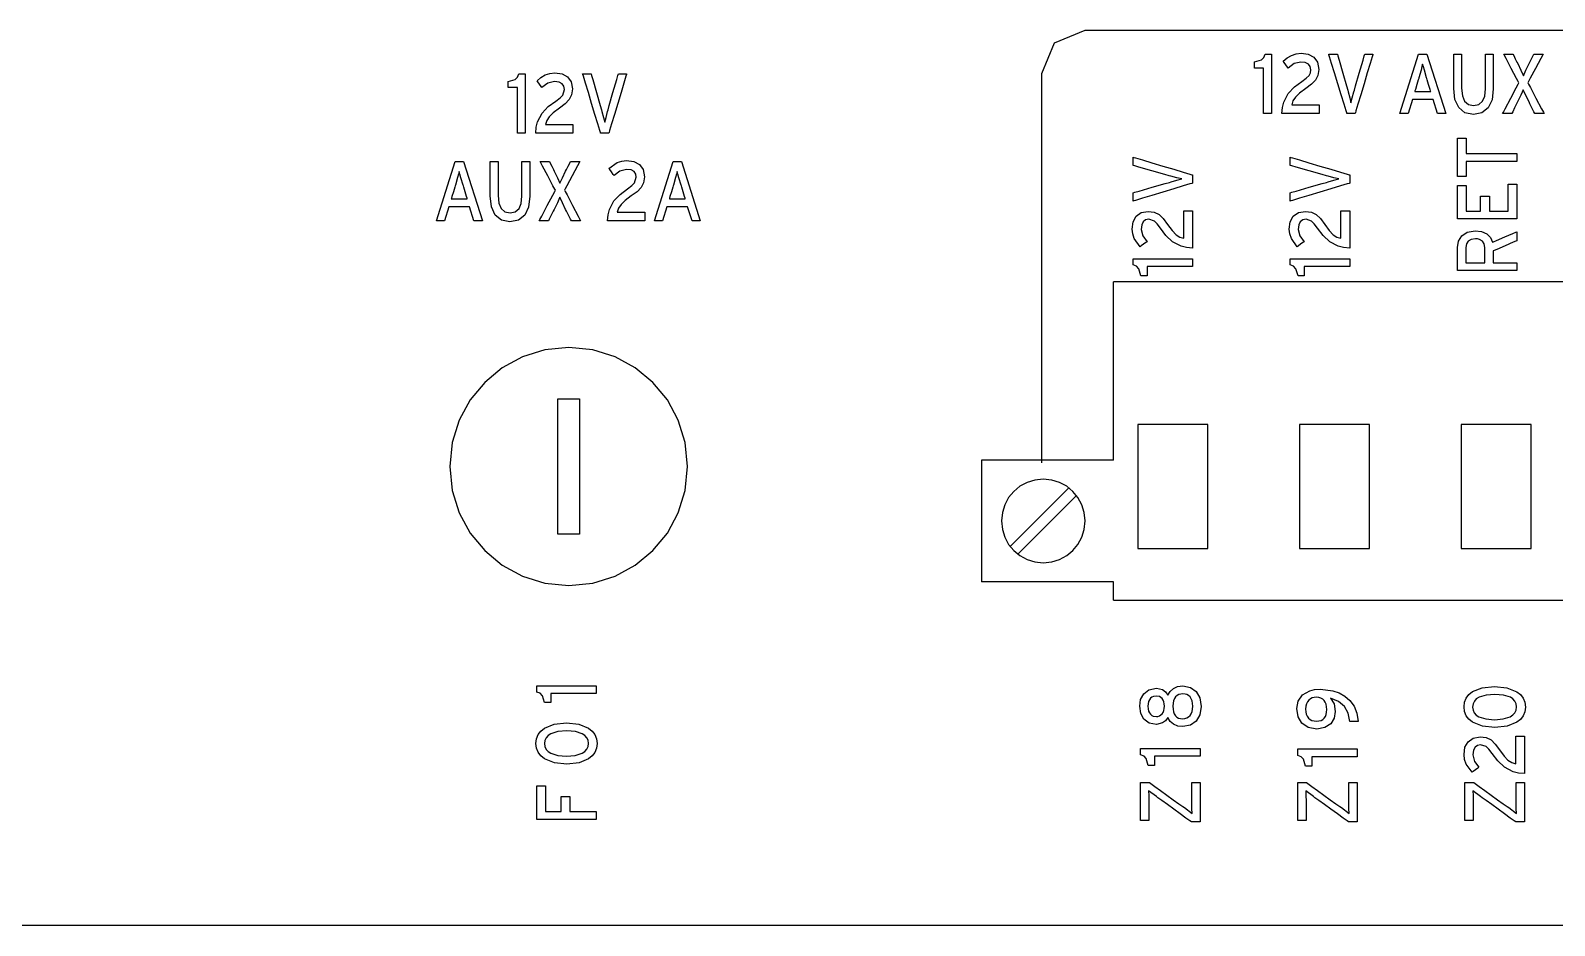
# Model space of a CAD drawing. Extents: x 0.2 to 17.5, y 0.3 to 5.
# Drawn here: x 10.817 to 13.637, y 0.687 to 2.343 of the extents above; entities that cross this region are included whole.
import ezdxf

# ---------------------------------------------------------------- set-up
doc = ezdxf.new("R2010")
doc.units = 0
doc.header["$MEASUREMENT"] = 0
doc.layers.get('0').update_dxf_attribs({"linetype": 'CONTINUOUS'})

msp = doc.modelspace()

# ---------------------------------------------------------------- linework, layer by layer
at = {"color": 7}
for p, q in [((15.136, 1.8778), (12.8211, 1.8778)), ((12.8211, 1.5479), (12.8211, 1.8778)), ((11.793, 1.4116), (11.793, 1.6615)), ((11.793, 1.6615), (11.833, 1.6615)), ((11.833, 1.6615), (11.833, 1.4116)), ((12.5766, 1.5479), (12.5766, 1.3234)), ((12.8211, 1.5479), (12.5766, 1.5479)), ((12.6302, 1.3885), (12.7384, 1.4971)), ((12.6441, 1.3746), (12.7526, 1.4828)), ((11.833, 1.4116), (11.793, 1.4116)), ((12.8211, 1.3234), (12.5766, 1.3234)), ((12.8211, 1.2892), (12.8211, 1.3234)), ((12.8211, 1.2892), (15.136, 1.2892)), ((17.235, 0.6873), (0.386, 0.6873))]:
    msp.add_line(p, q, dxfattribs=at)
for points in [[(13.9779, 2.3431), (13.5336, 2.3431), (13.146, 2.3431), (12.8719, 2.3431), (12.7951, 2.3431), (12.7679, 2.3431), (12.7116, 2.3197), (12.6879, 2.263), (12.6879, 2.2321), (12.6879, 2.1506), (12.6879, 1.9031), (12.6879, 1.6557), (12.6879, 1.5741), (12.6879, 1.5432)], [(13.0988, 2.1895), (13.0988, 2.1931), (13.0988, 2.2026), (13.0988, 2.2161), (13.0988, 2.2315), (13.0988, 2.247), (13.0988, 2.2604), (13.0988, 2.2699), (13.0988, 2.2736), (13.0962, 2.2736), (13.0903, 2.2736), (13.0845, 2.2736), (13.0819, 2.2736), (13.0819, 2.2754), (13.0819, 2.2793), (13.0819, 2.2833), (13.0819, 2.2851), (13.0948, 2.2889), (13.0993, 2.2932), (13.1019, 2.2993), (13.1037, 2.2993), (13.1076, 2.2993), (13.1116, 2.2993), (13.1134, 2.2993), (13.1134, 2.2981), (13.1134, 2.2946), (13.1134, 2.2822), (13.1134, 2.2646), (13.1134, 2.2444), (13.1134, 2.2242), (13.1134, 2.2066), (13.1134, 2.1942), (13.1134, 2.1907), (13.1134, 2.1895), (13.1111, 2.1895), (13.1061, 2.1895), (13.1011, 2.1895), (13.0988, 2.1895)], [(13.1327, 2.1895), (13.1338, 2.2007), (13.1363, 2.2105), (13.1446, 2.2264), (13.1562, 2.2386), (13.1697, 2.2488), (13.1779, 2.2548), (13.183, 2.2599), (13.1856, 2.2648), (13.1863, 2.2702), (13.1853, 2.2762), (13.1819, 2.2808), (13.1761, 2.2837), (13.1677, 2.2847), (13.1554, 2.2817), (13.1446, 2.2736), (13.1432, 2.2755), (13.14, 2.2798), (13.1369, 2.2841), (13.1354, 2.2861), (13.1424, 2.2924), (13.1505, 2.2971), (13.1592, 2.3), (13.1683, 2.301), (13.1817, 2.2992), (13.192, 2.2937), (13.1986, 2.2844), (13.2009, 2.2712), (13.1995, 2.2601), (13.1951, 2.2513), (13.1876, 2.2436), (13.1768, 2.2356), (13.1652, 2.2271), (13.1577, 2.2197), (13.1533, 2.2128), (13.151, 2.2054), (13.1532, 2.2054), (13.159, 2.2054), (13.1765, 2.2054), (13.194, 2.2054), (13.1997, 2.2054), (13.2019, 2.2054), (13.2019, 2.2029), (13.2019, 2.1974), (13.2019, 2.192), (13.2019, 2.1895), (13.1989, 2.1895), (13.1911, 2.1895), (13.1673, 2.1895), (13.1435, 2.1895), (13.1357, 2.1895), (13.1327, 2.1895)], [(13.2684, 2.1895), (13.266, 2.1895), (13.2607, 2.1895), (13.2555, 2.1895), (13.2531, 2.1895), (13.2527, 2.1907), (13.2517, 2.1942), (13.2479, 2.2066), (13.2425, 2.2242), (13.2363, 2.2444), (13.2302, 2.2646), (13.2248, 2.2822), (13.221, 2.2946), (13.2199, 2.2981), (13.2195, 2.2993), (13.222, 2.2993), (13.2275, 2.2993), (13.233, 2.2993), (13.2355, 2.2993), (13.2363, 2.2963), (13.2386, 2.2884), (13.2455, 2.2644), (13.2524, 2.2404), (13.2546, 2.2325), (13.2555, 2.2295), (13.2584, 2.2184), (13.2606, 2.2091), (13.263, 2.2184), (13.266, 2.2295), (13.2669, 2.2325), (13.2691, 2.2404), (13.276, 2.2644), (13.2829, 2.2884), (13.2851, 2.2963), (13.286, 2.2993), (13.2884, 2.2993), (13.2936, 2.2993), (13.2989, 2.2993), (13.3013, 2.2993), (13.3009, 2.2981), (13.2998, 2.2946), (13.2961, 2.2822), (13.2908, 2.2646), (13.2848, 2.2444), (13.2788, 2.2242), (13.2735, 2.2066), (13.2698, 2.1942), (13.2687, 2.1907), (13.2684, 2.1895)], [(13.4871, 2.1878), (13.4714, 2.191), (13.46, 2.2004), (13.4531, 2.2154), (13.4508, 2.2356), (13.4508, 2.2383), (13.4508, 2.2455), (13.4508, 2.2675), (13.4508, 2.2894), (13.4508, 2.2966), (13.4508, 2.2993), (13.4531, 2.2993), (13.4581, 2.2993), (13.4631, 2.2993), (13.4654, 2.2993), (13.4654, 2.2966), (13.4654, 2.2895), (13.4654, 2.2678), (13.4654, 2.2461), (13.4654, 2.239), (13.4654, 2.2363), (13.4668, 2.2224), (13.4709, 2.2124), (13.4778, 2.2064), (13.4874, 2.2044), (13.4972, 2.2063), (13.504, 2.2121), (13.5081, 2.2217), (13.5095, 2.2349), (13.5095, 2.2377), (13.5095, 2.245), (13.5095, 2.2671), (13.5095, 2.2893), (13.5095, 2.2966), (13.5095, 2.2993), (13.5117, 2.2993), (13.5167, 2.2993), (13.5218, 2.2993), (13.524, 2.2993), (13.524, 2.2966), (13.524, 2.2893), (13.524, 2.2673), (13.524, 2.2453), (13.524, 2.238), (13.524, 2.2352), (13.5216, 2.215), (13.5145, 2.2001), (13.5029, 2.1909), (13.4871, 2.1878)], [(13.601, 2.1895), (13.5993, 2.1928), (13.5956, 2.2001), (13.5919, 2.2075), (13.5902, 2.2108), (13.5842, 2.223), (13.5793, 2.2332), (13.5776, 2.229), (13.5749, 2.2232), (13.5688, 2.2108), (13.5672, 2.2075), (13.5635, 2.2001), (13.5599, 2.1928), (13.5583, 2.1895), (13.5556, 2.1895), (13.5498, 2.1895), (13.544, 2.1895), (13.5413, 2.1895), (13.5426, 2.1919), (13.546, 2.1983), (13.5562, 2.2178), (13.5665, 2.2372), (13.5699, 2.2437), (13.5712, 2.2461), (13.57, 2.2484), (13.5668, 2.2544), (13.5573, 2.2727), (13.5477, 2.291), (13.5446, 2.297), (13.5434, 2.2993), (13.546, 2.2993), (13.5518, 2.2993), (13.5577, 2.2993), (13.5603, 2.2993), (13.5617, 2.2966), (13.5647, 2.2905), (13.5678, 2.2845), (13.5691, 2.2817), (13.575, 2.2695), (13.5796, 2.2593), (13.5844, 2.2694), (13.5902, 2.2817), (13.5916, 2.2845), (13.5947, 2.2905), (13.5979, 2.2966), (13.5993, 2.2993), (13.602, 2.2993), (13.6078, 2.2993), (13.6136, 2.2993), (13.6163, 2.2993), (13.6151, 2.2971), (13.6119, 2.2911), (13.6022, 2.2729), (13.5925, 2.2547), (13.5893, 2.2487), (13.5881, 2.2464), (13.5894, 2.244), (13.5928, 2.2375), (13.603, 2.2179), (13.6133, 2.1984), (13.6167, 2.1919), (13.618, 2.1895), (13.6153, 2.1895), (13.6095, 2.1895), (13.6037, 2.1895), (13.601, 2.1895)], [(11.7181, 2.1532), (11.7181, 2.1568), (11.7181, 2.1663), (11.7181, 2.1798), (11.7181, 2.1952), (11.7181, 2.2107), (11.7181, 2.2241), (11.7181, 2.2337), (11.7181, 2.2373), (11.7154, 2.2373), (11.7094, 2.2373), (11.7035, 2.2373), (11.7008, 2.2373), (11.7008, 2.2391), (11.7008, 2.243), (11.7008, 2.247), (11.7008, 2.2488), (11.7137, 2.2527), (11.7182, 2.257), (11.7208, 2.263), (11.7226, 2.263), (11.7265, 2.263), (11.7305, 2.263), (11.7323, 2.263), (11.7323, 2.2618), (11.7323, 2.2583), (11.7323, 2.2459), (11.7323, 2.2283), (11.7323, 2.2081), (11.7323, 2.1879), (11.7323, 2.1704), (11.7323, 2.1579), (11.7323, 2.1544), (11.7323, 2.1532), (11.7301, 2.1532), (11.7252, 2.1532), (11.7203, 2.1532), (11.7181, 2.1532)], [(11.752, 2.1532), (11.753, 2.1645), (11.7554, 2.1742), (11.7636, 2.1901), (11.7752, 2.2023), (11.7889, 2.2125), (11.7969, 2.2185), (11.8019, 2.2237), (11.8052, 2.2339), (11.8042, 2.2399), (11.8009, 2.2445), (11.7951, 2.2474), (11.7866, 2.2485), (11.7744, 2.2454), (11.7635, 2.2373), (11.7621, 2.2392), (11.7589, 2.2436), (11.7558, 2.2479), (11.7544, 2.2498), (11.7614, 2.2562), (11.7694, 2.2608), (11.7781, 2.2637), (11.7872, 2.2647), (11.8006, 2.2629), (11.8109, 2.2575), (11.8175, 2.2481), (11.8198, 2.2349), (11.8184, 2.2238), (11.8141, 2.2151), (11.8066, 2.2073), (11.7957, 2.1993), (11.7841, 2.1908), (11.7766, 2.1834), (11.7722, 2.1765), (11.77, 2.1691), (11.7721, 2.1691), (11.7779, 2.1691), (11.7954, 2.1691), (11.8129, 2.1691), (11.8186, 2.1691), (11.8208, 2.1691), (11.8208, 2.1666), (11.8208, 2.1612), (11.8208, 2.1557), (11.8208, 2.1532), (11.8179, 2.1532), (11.8101, 2.1532), (11.7864, 2.1532), (11.7627, 2.1532), (11.7549, 2.1532), (11.752, 2.1532)], [(11.8873, 2.1532), (11.8849, 2.1532), (11.8796, 2.1532), (11.8744, 2.1532), (11.872, 2.1532), (11.8716, 2.1544), (11.8706, 2.1579), (11.8668, 2.1704), (11.8615, 2.1879), (11.8554, 2.2081), (11.8493, 2.2283), (11.844, 2.2459), (11.8402, 2.2583), (11.8392, 2.2618), (11.8388, 2.263), (11.8412, 2.263), (11.8466, 2.263), (11.8519, 2.263), (11.8544, 2.263), (11.8552, 2.26), (11.8575, 2.2521), (11.8644, 2.2281), (11.8713, 2.2041), (11.8735, 2.1962), (11.8744, 2.1932), (11.8774, 2.1822), (11.8798, 2.1732), (11.882, 2.1822), (11.8849, 2.1932), (11.8858, 2.1962), (11.888, 2.2041), (11.8949, 2.2281), (11.9018, 2.2521), (11.904, 2.26), (11.9049, 2.263), (11.9073, 2.263), (11.9125, 2.263), (11.9178, 2.263), (11.9202, 2.263), (11.9198, 2.2618), (11.9188, 2.2583), (11.915, 2.2459), (11.9098, 2.2283), (11.9037, 2.2081), (11.8977, 2.1879), (11.8924, 2.1704), (11.8887, 2.1579), (11.8876, 2.1544), (11.8873, 2.1532)], [(13.4006, 2.2556), (13.3965, 2.2694), (13.3946, 2.2761), (13.3931, 2.281), (13.392, 2.2762), (13.3903, 2.2696), (13.3864, 2.2556), (13.386, 2.2545), (13.3851, 2.2516), (13.3825, 2.2429), (13.3798, 2.2341), (13.3789, 2.2312), (13.3786, 2.2302), (13.3798, 2.2302), (13.3832, 2.2302), (13.3933, 2.2302), (13.4035, 2.2302), (13.4068, 2.2302), (13.4081, 2.2302), (13.4077, 2.2312), (13.4069, 2.2341), (13.4043, 2.2429), (13.4018, 2.2516), (13.4009, 2.2545), (13.4006, 2.2556)], [(11.7042, 1.9891), (11.6885, 1.9923), (11.6771, 2.0017), (11.6702, 2.0167), (11.6679, 2.0369), (11.6679, 2.0396), (11.6679, 2.0468), (11.6679, 2.0688), (11.6679, 2.0907), (11.6679, 2.0979), (11.6679, 2.1006), (11.6702, 2.1006), (11.6752, 2.1006), (11.6802, 2.1006), (11.6825, 2.1006), (11.6825, 2.0979), (11.6825, 2.0908), (11.6825, 2.0691), (11.6825, 2.0474), (11.6825, 2.0403), (11.6825, 2.0376), (11.6839, 2.0239), (11.688, 2.0139), (11.6949, 2.0078), (11.7045, 2.0057), (11.7142, 2.0076), (11.7211, 2.0135), (11.7252, 2.0231), (11.7265, 2.0365), (11.7265, 2.0393), (11.7265, 2.0466), (11.7265, 2.0686), (11.7265, 2.0906), (11.7265, 2.0979), (11.7265, 2.1006), (11.7288, 2.1006), (11.7338, 2.1006), (11.7389, 2.1006), (11.7411, 2.1006), (11.7411, 2.0979), (11.7411, 2.0906), (11.7411, 2.0686), (11.7411, 2.0466), (11.7411, 2.0393), (11.7411, 2.0365), (11.7387, 2.0162), (11.7316, 2.0014), (11.72, 1.9922), (11.7042, 1.9891)], [(11.8181, 1.9908), (11.8164, 1.9941), (11.8127, 2.0014), (11.8089, 2.0088), (11.8073, 2.0121), (11.8012, 2.0243), (11.7964, 2.0345), (11.7947, 2.0303), (11.792, 2.0245), (11.7859, 2.0121), (11.7842, 2.0088), (11.7806, 2.0014), (11.777, 1.9941), (11.7754, 1.9908), (11.7727, 1.9908), (11.7669, 1.9908), (11.7611, 1.9908), (11.7584, 1.9908), (11.7597, 1.9932), (11.7631, 1.9996), (11.7733, 2.0191), (11.7836, 2.0385), (11.787, 2.045), (11.7883, 2.0474), (11.7871, 2.0497), (11.7839, 2.0557), (11.7742, 2.074), (11.7645, 2.0923), (11.7613, 2.0983), (11.7601, 2.1006), (11.7628, 2.1006), (11.7688, 2.1006), (11.7747, 2.1006), (11.7774, 2.1006), (11.7788, 2.0979), (11.7818, 2.0918), (11.7849, 2.0857), (11.7862, 2.083), (11.7921, 2.0708), (11.7967, 2.0606), (11.8014, 2.0707), (11.8073, 2.083), (11.8087, 2.0857), (11.8118, 2.0918), (11.815, 2.0979), (11.8164, 2.1006), (11.8191, 2.1006), (11.8249, 2.1006), (11.8307, 2.1006), (11.8334, 2.1006), (11.8322, 2.0984), (11.829, 2.0924), (11.8193, 2.0742), (11.8096, 2.056), (11.8064, 2.05), (11.8052, 2.0477), (11.8065, 2.0453), (11.8099, 2.0388), (11.8201, 2.0192), (11.8304, 1.9997), (11.8338, 1.9932), (11.8351, 1.9908), (11.8324, 1.9908), (11.8266, 1.9908), (11.8208, 1.9908), (11.8181, 1.9908)], [(11.8849, 1.9908), (11.886, 2.002), (11.8884, 2.0118), (11.8966, 2.0277), (11.9082, 2.0399), (11.9219, 2.0501), (11.93, 2.0561), (11.935, 2.0613), (11.9381, 2.0715), (11.9371, 2.0775), (11.9339, 2.0821), (11.9283, 2.085), (11.9198, 2.086), (11.9075, 2.083), (11.8968, 2.0749), (11.8953, 2.0769), (11.892, 2.0813), (11.8888, 2.0857), (11.8873, 2.0877), (11.9026, 2.0986), (11.9113, 2.1016), (11.9202, 2.1027), (11.9337, 2.1008), (11.9441, 2.0952), (11.9507, 2.0858), (11.9531, 2.0725), (11.9516, 2.0614), (11.9472, 2.0526), (11.9396, 2.0449), (11.9286, 2.0369), (11.9172, 2.0284), (11.9098, 2.0212), (11.9053, 2.0144), (11.9029, 2.007), (11.9051, 2.007), (11.9109, 2.007), (11.9285, 2.007), (11.9461, 2.007), (11.9519, 2.007), (11.9541, 2.007), (11.9541, 2.0045), (11.9541, 1.9989), (11.9541, 1.9933), (11.9541, 1.9908), (11.9511, 1.9908), (11.9433, 1.9908), (11.9195, 1.9908), (11.8957, 1.9908), (11.8879, 1.9908), (11.8849, 1.9908)], [(12.9673, 2.0759), (12.9673, 2.0735), (12.9673, 2.0682), (12.9673, 2.063), (12.9673, 2.0606), (12.966, 2.0602), (12.9625, 2.0592), (12.9501, 2.0554), (12.9325, 2.0501), (12.9123, 2.044), (12.8922, 2.0379), (12.8746, 2.0326), (12.8621, 2.0288), (12.8586, 2.0278), (12.8574, 2.0274), (12.8574, 2.0298), (12.8574, 2.0352), (12.8574, 2.0405), (12.8574, 2.043), (12.8604, 2.0438), (12.8684, 2.0461), (12.8925, 2.053), (12.9166, 2.0599), (12.9246, 2.0621), (12.9276, 2.063), (12.9385, 2.066), (12.9476, 2.0684), (12.9383, 2.0706), (12.9272, 2.0735), (12.9242, 2.0744), (12.9163, 2.0766), (12.8923, 2.0835), (12.8683, 2.0904), (12.8604, 2.0926), (12.8574, 2.0935), (12.8574, 2.0959), (12.8574, 2.1011), (12.8574, 2.1064), (12.8574, 2.1088), (12.8586, 2.1084), (12.8621, 2.1074), (12.8746, 2.1036), (12.8922, 2.0984), (12.9123, 2.0923), (12.9325, 2.0863), (12.9501, 2.081), (12.9625, 2.0773), (12.966, 2.0762), (12.9673, 2.0759)], [(13.2582, 2.0759), (13.2582, 2.0735), (13.2582, 2.0682), (13.2582, 2.063), (13.2582, 2.0606), (13.257, 2.0602), (13.2535, 2.0592), (13.241, 2.0554), (13.2233, 2.0501), (13.2031, 2.044), (13.1829, 2.0379), (13.1652, 2.0326), (13.1527, 2.0288), (13.1492, 2.0278), (13.148, 2.0274), (13.148, 2.0298), (13.148, 2.0352), (13.148, 2.0405), (13.148, 2.043), (13.151, 2.0438), (13.159, 2.0461), (13.1831, 2.053), (13.2072, 2.0599), (13.2152, 2.0621), (13.2182, 2.063), (13.2292, 2.066), (13.2382, 2.0684), (13.2291, 2.0706), (13.2182, 2.0735), (13.2152, 2.0744), (13.2072, 2.0766), (13.1831, 2.0835), (13.159, 2.0904), (13.151, 2.0926), (13.148, 2.0935), (13.148, 2.0959), (13.148, 2.1011), (13.148, 2.1064), (13.148, 2.1088), (13.1492, 2.1084), (13.1527, 2.1074), (13.1652, 2.1036), (13.1829, 2.0984), (13.2031, 2.0923), (13.2233, 2.0863), (13.241, 2.081), (13.2535, 2.0773), (13.257, 2.0762), (13.2582, 2.0759)], [(11.6177, 2.0569), (11.6135, 2.0707), (11.6115, 2.0774), (11.6102, 2.0823), (11.6091, 2.0775), (11.6074, 2.0709), (11.6035, 2.0569), (11.6031, 2.0558), (11.6022, 2.053), (11.5996, 2.0443), (11.5969, 2.0357), (11.596, 2.0329), (11.5957, 2.0318), (11.5969, 2.0318), (11.6003, 2.0318), (11.6104, 2.0318), (11.6206, 2.0318), (11.6239, 2.0318), (11.6252, 2.0318), (11.6248, 2.0329), (11.624, 2.0357), (11.6214, 2.0443), (11.6189, 2.053), (11.618, 2.0558), (11.6177, 2.0569)], [(12.0212, 2.0569), (12.017, 2.0707), (12.015, 2.0774), (12.0138, 2.0823), (12.0126, 2.0775), (12.0108, 2.0709), (12.0066, 2.0569), (12.0063, 2.0558), (12.0055, 2.053), (12.0029, 2.0443), (12.0003, 2.0357), (11.9995, 2.0329), (11.9992, 2.0318), (12.0004, 2.0318), (12.0038, 2.0318), (12.0139, 2.0318), (12.0241, 2.0318), (12.0274, 2.0318), (12.0287, 2.0318), (12.0284, 2.0329), (12.0275, 2.0357), (12.0249, 2.0443), (12.0224, 2.053), (12.0215, 2.0558), (12.0212, 2.0569)], [(12.9673, 1.9406), (12.956, 1.9416), (12.9462, 1.944), (12.9303, 1.9522), (12.9181, 1.9638), (12.9079, 1.9775), (12.902, 1.9855), (12.8969, 1.9905), (12.8866, 1.9938), (12.8806, 1.9928), (12.8761, 1.9894), (12.8733, 1.9837), (12.8723, 1.9752), (12.8752, 1.963), (12.8832, 1.9521), (12.8812, 1.9507), (12.8769, 1.9475), (12.8726, 1.9444), (12.8706, 1.943), (12.8597, 1.958), (12.8567, 1.9667), (12.8557, 1.9758), (12.8575, 1.9892), (12.8631, 1.9995), (12.8724, 2.0061), (12.8855, 2.0084), (12.8967, 2.007), (12.9055, 2.0027), (12.9132, 1.9952), (12.9211, 1.9843), (12.9297, 1.9729), (12.937, 1.9653), (12.9439, 1.9609), (12.9513, 1.9586), (12.9513, 1.9607), (12.9513, 1.9665), (12.9513, 1.984), (12.9513, 2.0015), (12.9513, 2.0072), (12.9513, 2.0094), (12.9538, 2.0094), (12.9593, 2.0094), (12.9648, 2.0094), (12.9673, 2.0094), (12.9673, 2.0065), (12.9673, 1.9987), (12.9673, 1.975), (12.9673, 1.9513), (12.9673, 1.9435), (12.9673, 1.9406)], [(13.2582, 1.9406), (13.2469, 1.9416), (13.2371, 1.944), (13.2213, 1.9522), (13.209, 1.9638), (13.1989, 1.9775), (13.1928, 1.9855), (13.1877, 1.9905), (13.1775, 1.9938), (13.1715, 1.9928), (13.1669, 1.9894), (13.1639, 1.9837), (13.1629, 1.9752), (13.1658, 1.963), (13.1738, 1.9521), (13.1718, 1.9507), (13.1675, 1.9475), (13.1632, 1.9444), (13.1612, 1.943), (13.1503, 1.958), (13.1473, 1.9667), (13.1463, 1.9758), (13.1481, 1.9892), (13.1538, 1.9995), (13.1632, 2.0061), (13.1765, 2.0084), (13.1876, 2.007), (13.1963, 2.0027), (13.204, 1.9952), (13.2121, 1.9843), (13.2204, 1.9729), (13.2276, 1.9653), (13.2345, 1.9609), (13.2419, 1.9586), (13.2419, 1.9607), (13.2419, 1.9665), (13.2419, 1.984), (13.2419, 2.0015), (13.2419, 2.0072), (13.2419, 2.0094), (13.2445, 2.0094), (13.2501, 2.0094), (13.2556, 2.0094), (13.2582, 2.0094), (13.2582, 2.0065), (13.2582, 1.9987), (13.2582, 1.975), (13.2582, 1.9513), (13.2582, 1.9435), (13.2582, 1.9406)], [(13.5227, 1.9514), (13.5246, 1.9523), (13.5297, 1.9544), (13.5451, 1.9611), (13.5604, 1.9677), (13.5655, 1.9699), (13.5674, 1.9708), (13.5674, 1.9682), (13.5674, 1.9624), (13.5674, 1.9567), (13.5674, 1.9541), (13.5656, 1.9533), (13.5607, 1.9512), (13.5457, 1.9446), (13.5308, 1.9381), (13.5259, 1.936), (13.524, 1.9352), (13.524, 1.9318), (13.524, 1.9243), (13.524, 1.9168), (13.524, 1.9135), (13.5259, 1.9135), (13.5308, 1.9135), (13.5457, 1.9135), (13.5607, 1.9135), (13.5656, 1.9135), (13.5674, 1.9135), (13.5674, 1.9112), (13.5674, 1.9063), (13.5674, 1.9014), (13.5674, 1.8992), (13.5662, 1.8992), (13.5627, 1.8992), (13.5503, 1.8992), (13.5327, 1.8992), (13.5125, 1.8992), (13.4923, 1.8992), (13.4747, 1.8992), (13.4623, 1.8992), (13.4588, 1.8992), (13.4576, 1.8992), (13.4576, 1.901), (13.4576, 1.9058), (13.4576, 1.9204), (13.4576, 1.935), (13.4576, 1.9398), (13.4576, 1.9416), (13.4595, 1.9534), (13.4655, 1.9633), (13.4757, 1.97), (13.4905, 1.9725), (13.5024, 1.971), (13.5118, 1.9668), (13.5186, 1.9602), (13.5227, 1.9514)], [(13.4732, 1.9416), (13.4732, 1.9404), (13.4732, 1.9372), (13.4732, 1.9275), (13.4732, 1.9178), (13.4732, 1.9147), (13.4732, 1.9135), (13.4747, 1.9135), (13.4787, 1.9135), (13.4843, 1.9135), (13.4908, 1.9135), (13.4973, 1.9135), (13.5029, 1.9135), (13.5069, 1.9135), (13.5084, 1.9135), (13.5084, 1.9147), (13.5084, 1.9178), (13.5084, 1.9275), (13.5084, 1.9372), (13.5084, 1.9404), (13.5084, 1.9416), (13.5074, 1.9481), (13.5041, 1.9533), (13.4986, 1.9567), (13.495, 1.9576), (13.4908, 1.9579), (13.4832, 1.9567), (13.4777, 1.9534), (13.4743, 1.9483), (13.4732, 1.9416)], [(12.9673, 1.9067), (12.9636, 1.9067), (12.9541, 1.9067), (12.9407, 1.9067), (12.9252, 1.9067), (12.9098, 1.9067), (12.8963, 1.9067), (12.8868, 1.9067), (12.8832, 1.9067), (12.8832, 1.904), (12.8832, 1.898), (12.8832, 1.8921), (12.8832, 1.8894), (12.8814, 1.8894), (12.8774, 1.8894), (12.8734, 1.8894), (12.8716, 1.8894), (12.8679, 1.9024), (12.8637, 1.9068), (12.8574, 1.9094), (12.8574, 1.9112), (12.8574, 1.9151), (12.8574, 1.9191), (12.8574, 1.9209), (12.8586, 1.9209), (12.8621, 1.9209), (12.8746, 1.9209), (12.8922, 1.9209), (12.9123, 1.9209), (12.9325, 1.9209), (12.9501, 1.9209), (12.9625, 1.9209), (12.966, 1.9209), (12.9673, 1.9209), (12.9673, 1.9187), (12.9673, 1.9138), (12.9673, 1.9089), (12.9673, 1.9067)], [(13.2582, 1.9067), (13.2546, 1.9067), (13.245, 1.9067), (13.2315, 1.9067), (13.216, 1.9067), (13.2005, 1.9067), (13.187, 1.9067), (13.1774, 1.9067), (13.1738, 1.9067), (13.1738, 1.904), (13.1738, 1.898), (13.1738, 1.8921), (13.1738, 1.8894), (13.172, 1.8894), (13.1682, 1.8894), (13.1643, 1.8894), (13.1626, 1.8894), (13.1586, 1.9024), (13.1543, 1.9068), (13.148, 1.9094), (13.148, 1.9112), (13.148, 1.9151), (13.148, 1.9191), (13.148, 1.9209), (13.1492, 1.9209), (13.1527, 1.9209), (13.1652, 1.9209), (13.1829, 1.9209), (13.2031, 1.9209), (13.2233, 1.9209), (13.241, 1.9209), (13.2535, 1.9209), (13.257, 1.9209), (13.2582, 1.9209), (13.2582, 1.9187), (13.2582, 1.9138), (13.2582, 1.9089), (13.2582, 1.9067)], [(11.813, 1.3163), (11.8574, 1.3208), (11.8988, 1.3336), (11.9361, 1.3539), (11.9687, 1.3808), (11.9955, 1.4134), (12.0158, 1.4508), (12.0286, 1.4921), (12.0331, 1.5364), (12.0286, 1.5808), (12.0158, 1.6221), (11.9955, 1.6595), (11.9687, 1.6921), (11.9361, 1.7189), (11.8988, 1.7392), (11.8574, 1.752), (11.813, 1.7565), (11.7687, 1.752), (11.7274, 1.7392), (11.69, 1.7189), (11.6575, 1.6921), (11.6306, 1.6595), (11.6103, 1.6221), (11.5974, 1.5808), (11.5929, 1.5364), (11.5974, 1.4921), (11.6103, 1.4508), (11.6306, 1.4134), (11.6575, 1.3808), (11.69, 1.3539), (11.7274, 1.3336), (11.7687, 1.3208), (11.813, 1.3163), (11.813, 1.3163), (11.813, 1.3163)], [(12.9957, 1.614), (12.8659, 1.614), (12.8659, 1.3845), (12.9957, 1.3845), (12.9957, 1.614)], [(13.1653, 1.3845), (13.2952, 1.3845), (13.2952, 1.614), (13.1653, 1.614), (13.1653, 1.3845)], [(13.4647, 1.3845), (13.5942, 1.3845), (13.5942, 1.614), (13.4647, 1.614), (13.4647, 1.3845)], [(12.7686, 1.4357), (12.767, 1.4513), (12.7625, 1.4658), (12.7554, 1.4789), (12.7459, 1.4904), (12.7345, 1.4998), (12.7213, 1.5069), (12.7068, 1.5114), (12.6912, 1.513), (12.6757, 1.5114), (12.6611, 1.5069), (12.648, 1.4998), (12.6366, 1.4904), (12.6271, 1.4789), (12.62, 1.4658), (12.6155, 1.4513), (12.6139, 1.4357), (12.6155, 1.4201), (12.62, 1.4056), (12.6271, 1.3924), (12.6366, 1.381), (12.648, 1.3716), (12.6611, 1.3644), (12.6757, 1.3599), (12.6912, 1.3584), (12.7068, 1.3599), (12.7213, 1.3644), (12.7345, 1.3716), (12.7459, 1.381), (12.7554, 1.3924), (12.7625, 1.4056), (12.767, 1.4201), (12.7686, 1.4357), (12.7686, 1.4357), (12.7686, 1.4357)], [(11.8639, 1.1166), (11.8603, 1.1166), (11.8507, 1.1166), (11.8373, 1.1166), (11.8218, 1.1166), (11.8064, 1.1166), (11.7929, 1.1166), (11.7834, 1.1166), (11.7798, 1.1166), (11.7798, 1.114), (11.7798, 1.1081), (11.7798, 1.1023), (11.7798, 1.0997), (11.778, 1.0997), (11.774, 1.0997), (11.7701, 1.0997), (11.7683, 1.0997), (11.7646, 1.1125), (11.7603, 1.1169), (11.754, 1.1193), (11.754, 1.1211), (11.754, 1.1251), (11.754, 1.129), (11.754, 1.1308), (11.7552, 1.1308), (11.7587, 1.1308), (11.7712, 1.1308), (11.7888, 1.1308), (11.8089, 1.1308), (11.8291, 1.1308), (11.8467, 1.1308), (11.8592, 1.1308), (11.8626, 1.1308), (11.8639, 1.1308), (11.8639, 1.1286), (11.8639, 1.1237), (11.8639, 1.1188), (11.8639, 1.1166)], [(12.9832, 1.0925), (12.9809, 1.077), (12.9744, 1.0652), (12.9637, 1.0578), (12.9493, 1.0552), (12.9401, 1.0563), (12.9324, 1.0595), (12.9263, 1.0648), (12.9218, 1.0722), (12.9176, 1.066), (12.9121, 1.0621), (12.9008, 1.0593), (12.8869, 1.0619), (12.8772, 1.0691), (12.8715, 1.0798), (12.8696, 1.0929), (12.8714, 1.1054), (12.877, 1.1161), (12.8866, 1.1236), (12.9005, 1.1264), (12.9119, 1.1237), (12.9175, 1.1197), (12.9218, 1.1136), (12.926, 1.1205), (12.9319, 1.1258), (12.9396, 1.1293), (12.9493, 1.1305), (12.9637, 1.1279), (12.9744, 1.1203), (12.9809, 1.1083), (12.9832, 1.0925)], [(13.5834, 1.0915), (13.5823, 1.0828), (13.5792, 1.0752), (13.5742, 1.0687), (13.5675, 1.0634), (13.5496, 1.0563), (13.5267, 1.0539), (13.5038, 1.0563), (13.4858, 1.0635), (13.479, 1.0688), (13.474, 1.0753), (13.4709, 1.083), (13.4698, 1.0919), (13.4709, 1.1006), (13.474, 1.1082), (13.4789, 1.1146), (13.4856, 1.12), (13.5035, 1.1271), (13.5264, 1.1295), (13.5493, 1.127), (13.5674, 1.1198), (13.5741, 1.1144), (13.5791, 1.1079), (13.5823, 1.1003), (13.5834, 1.0915)], [(12.8849, 1.0929), (12.8852, 1.088), (12.8861, 1.0839), (12.8876, 1.0806), (12.8895, 1.078), (12.8918, 1.0761), (12.8944, 1.0748), (12.9005, 1.0739), (12.9035, 1.0742), (12.9064, 1.0752), (12.9089, 1.0768), (12.9111, 1.0789), (12.9129, 1.0816), (12.9142, 1.0849), (12.9151, 1.0886), (12.9154, 1.0929), (12.9151, 1.0973), (12.9142, 1.1011), (12.9129, 1.1044), (12.9111, 1.1071), (12.909, 1.1092), (12.9065, 1.1107), (12.9008, 1.1119), (12.8949, 1.1108), (12.8922, 1.1095), (12.8898, 1.1076), (12.8878, 1.105), (12.8862, 1.1017), (12.8852, 1.0977), (12.8849, 1.0929)], [(12.931, 1.0929), (12.9313, 1.0874), (12.9322, 1.0827), (12.9337, 1.0787), (12.9358, 1.0755), (12.9383, 1.073), (12.9414, 1.0712), (12.945, 1.0702), (12.9489, 1.0698), (12.9531, 1.0702), (12.9568, 1.0713), (12.96, 1.0732), (12.9628, 1.0757), (12.965, 1.079), (12.9666, 1.083), (12.9676, 1.0876), (12.9679, 1.0929), (12.9676, 1.0982), (12.9666, 1.1029), (12.965, 1.1069), (12.9628, 1.1101), (12.9602, 1.1127), (12.9571, 1.1145), (12.9535, 1.1156), (12.9496, 1.1159), (12.9455, 1.1156), (12.9418, 1.1146), (12.9387, 1.1128), (12.936, 1.1104), (12.9338, 1.1072), (12.9323, 1.1032), (12.9313, 1.0984), (12.931, 1.0929)], [(13.2738, 1.0647), (13.2714, 1.0647), (13.266, 1.0647), (13.2606, 1.0647), (13.2582, 1.0647), (13.2554, 1.0801), (13.2487, 1.0925), (13.2377, 1.1019), (13.2226, 1.1081), (13.2293, 1.0974), (13.2314, 1.083), (13.2293, 1.0706), (13.2231, 1.0603), (13.2124, 1.0534), (13.1972, 1.0508), (13.1813, 1.0537), (13.1698, 1.0616), (13.1629, 1.0736), (13.1605, 1.0885), (13.163, 1.1025), (13.1707, 1.1139), (13.1843, 1.1216), (13.1934, 1.1237), (13.2043, 1.1244), (13.2271, 1.1215), (13.2385, 1.1176), (13.2492, 1.1117), (13.2587, 1.1037), (13.2663, 1.0934), (13.2715, 1.0804), (13.2738, 1.0647)], [(13.1765, 1.0878), (13.1768, 1.0826), (13.1779, 1.0781), (13.1796, 1.0743), (13.1819, 1.0711), (13.1849, 1.0686), (13.1883, 1.0668), (13.1923, 1.0658), (13.1968, 1.0654), (13.2014, 1.0658), (13.2054, 1.0668), (13.2086, 1.0686), (13.2113, 1.071), (13.2133, 1.0741), (13.2147, 1.0778), (13.2155, 1.0822), (13.2158, 1.0871), (13.2155, 1.0921), (13.2146, 1.0965), (13.2131, 1.1004), (13.211, 1.1037), (13.2083, 1.1063), (13.2049, 1.1082), (13.201, 1.1094), (13.1965, 1.1098), (13.1889, 1.1084), (13.1855, 1.1066), (13.1825, 1.1041), (13.18, 1.101), (13.1781, 1.0972), (13.1769, 1.0928), (13.1765, 1.0878)], [(13.4857, 1.0915), (13.4865, 1.0856), (13.4888, 1.0807), (13.4925, 1.0767), (13.4974, 1.0735), (13.5103, 1.0694), (13.5264, 1.0681), (13.5425, 1.0694), (13.5554, 1.0736), (13.5603, 1.0769), (13.564, 1.081), (13.5663, 1.086), (13.5671, 1.0919), (13.5663, 1.0977), (13.564, 1.1026), (13.5604, 1.1066), (13.5556, 1.1097), (13.5428, 1.1137), (13.5267, 1.1149), (13.5106, 1.1136), (13.4976, 1.1096), (13.4926, 1.1064), (13.4889, 1.1023), (13.4865, 1.0974), (13.4857, 1.0915)], [(11.8656, 1.024), (11.8645, 1.0152), (11.8615, 1.0075), (11.8565, 1.001), (11.8499, 0.9956), (11.8321, 0.9885), (11.8093, 0.9861), (11.7864, 0.9885), (11.7683, 0.9958), (11.7616, 1.0011), (11.7565, 1.0077), (11.7534, 1.0153), (11.7523, 1.024), (11.7534, 1.0329), (11.7565, 1.0406), (11.7615, 1.0471), (11.7682, 1.0524), (11.7861, 1.0596), (11.8089, 1.062), (11.8318, 1.0596), (11.8497, 1.0523), (11.8564, 1.0469), (11.8614, 1.0404), (11.8645, 1.0328), (11.8656, 1.024)], [(11.7683, 1.024), (11.7691, 1.0182), (11.7714, 1.0132), (11.7751, 1.0092), (11.78, 1.006), (11.7929, 1.0019), (11.8089, 1.0006), (11.825, 1.002), (11.8379, 1.0061), (11.8428, 1.0093), (11.8465, 1.0134), (11.8488, 1.0183), (11.8496, 1.024), (11.8488, 1.0299), (11.8466, 1.0348), (11.8429, 1.0389), (11.8381, 1.0421), (11.8253, 1.0462), (11.8093, 1.0474), (11.7931, 1.0461), (11.7801, 1.042), (11.7752, 1.0387), (11.7714, 1.0347), (11.7691, 1.0298), (11.7683, 1.024)], [(13.5817, 0.9684), (13.5704, 0.9694), (13.5606, 0.9718), (13.5446, 0.98), (13.5322, 0.9917), (13.522, 1.0054), (13.516, 1.0134), (13.5109, 1.0184), (13.5006, 1.0217), (13.4948, 1.0206), (13.4903, 1.0173), (13.4874, 1.0115), (13.4864, 1.003), (13.4893, 0.9908), (13.4972, 0.98), (13.4953, 0.9785), (13.491, 0.9754), (13.4867, 0.9722), (13.4847, 0.9708), (13.4738, 0.9858), (13.4708, 0.9946), (13.4698, 1.0037), (13.4716, 1.0171), (13.4772, 1.0273), (13.4867, 1.0339), (13.5, 1.0362), (13.5111, 1.0349), (13.5198, 1.0306), (13.5275, 1.0231), (13.5356, 1.0122), (13.5439, 1.0007), (13.5511, 0.9932), (13.558, 0.9887), (13.5654, 0.9864), (13.5654, 0.9886), (13.5654, 0.9943), (13.5654, 1.0118), (13.5654, 1.0293), (13.5654, 1.0351), (13.5654, 1.0373), (13.5679, 1.0373), (13.5735, 1.0373), (13.5791, 1.0373), (13.5817, 1.0373), (13.5817, 1.0343), (13.5817, 1.0265), (13.5817, 1.0028), (13.5817, 0.9792), (13.5817, 0.9714), (13.5817, 0.9684)], [(12.9815, 1.0003), (12.9779, 1.0003), (12.9683, 1.0003), (12.9548, 1.0003), (12.9393, 1.0003), (12.9238, 1.0003), (12.9103, 1.0003), (12.9007, 1.0003), (12.8971, 1.0003), (12.8971, 0.9976), (12.8971, 0.9918), (12.8971, 0.986), (12.8971, 0.9833), (12.8953, 0.9833), (12.8913, 0.9833), (12.8873, 0.9833), (12.8855, 0.9833), (12.8819, 0.9962), (12.8776, 1.0006), (12.8713, 1.003), (12.8713, 1.0049), (12.8713, 1.0089), (12.8713, 1.013), (12.8713, 1.0149), (12.8725, 1.0149), (12.876, 1.0149), (12.8885, 1.0149), (12.9062, 1.0149), (12.9264, 1.0149), (12.9466, 1.0149), (12.9643, 1.0149), (12.9768, 1.0149), (12.9803, 1.0149), (12.9815, 1.0149), (12.9815, 1.0126), (12.9815, 1.0076), (12.9815, 1.0026), (12.9815, 1.0003)], [(13.2721, 0.9993), (13.2685, 0.9993), (13.259, 0.9993), (13.2455, 0.9993), (13.23, 0.9993), (13.2146, 0.9993), (13.2011, 0.9993), (13.1916, 0.9993), (13.188, 0.9993), (13.188, 0.9966), (13.188, 0.9908), (13.188, 0.985), (13.188, 0.9823), (13.1862, 0.9823), (13.1822, 0.9823), (13.1783, 0.9823), (13.1765, 0.9823), (13.1727, 0.9952), (13.1684, 0.9996), (13.1622, 1.002), (13.1622, 1.0038), (13.1622, 1.0079), (13.1622, 1.012), (13.1622, 1.0139), (13.1635, 1.0139), (13.167, 1.0139), (13.1794, 1.0139), (13.197, 1.0139), (13.2172, 1.0139), (13.2373, 1.0139), (13.2549, 1.0139), (13.2674, 1.0139), (13.2709, 1.0139), (13.2721, 1.0139), (13.2721, 1.0116), (13.2721, 1.0066), (13.2721, 1.0016), (13.2721, 0.9993)], [(12.9815, 0.8789), (12.979, 0.8789), (12.9734, 0.8789), (12.9678, 0.8789), (12.9652, 0.8789), (12.9624, 0.8809), (12.9551, 0.8862), (12.9447, 0.8937), (12.9328, 0.9023), (12.921, 0.9109), (12.9106, 0.9184), (12.9032, 0.9237), (12.9005, 0.9257), (12.8862, 0.9366), (12.8865, 0.9276), (12.8866, 0.9172), (12.8866, 0.9157), (12.8866, 0.9117), (12.8866, 0.8994), (12.8866, 0.8872), (12.8866, 0.8831), (12.8866, 0.8816), (12.8842, 0.8816), (12.8789, 0.8816), (12.8737, 0.8816), (12.8713, 0.8816), (12.8713, 0.8846), (12.8713, 0.8926), (12.8713, 0.9167), (12.8713, 0.9408), (12.8713, 0.9488), (12.8713, 0.9518), (12.8738, 0.9518), (12.8794, 0.9518), (12.885, 0.9518), (12.8876, 0.9518), (12.8904, 0.9498), (12.8977, 0.9446), (12.9081, 0.9371), (12.92, 0.9286), (12.9318, 0.9201), (12.9422, 0.9126), (12.9496, 0.9074), (12.9523, 0.9054), (12.9666, 0.8945), (12.9663, 0.9035), (12.9662, 0.9138), (12.9662, 0.9155), (12.9662, 0.9198), (12.9662, 0.9328), (12.9662, 0.9459), (12.9662, 0.9502), (12.9662, 0.9518), (12.9686, 0.9518), (12.9739, 0.9518), (12.9791, 0.9518), (12.9815, 0.9518), (12.9815, 0.9487), (12.9815, 0.9404), (12.9815, 0.9154), (12.9815, 0.8903), (12.9815, 0.882), (12.9815, 0.8789)], [(13.2721, 0.8789), (13.2696, 0.8789), (13.2641, 0.8789), (13.2586, 0.8789), (13.2562, 0.8789), (13.2534, 0.8809), (13.246, 0.8862), (13.2356, 0.8937), (13.2236, 0.9023), (13.2117, 0.9109), (13.2012, 0.9184), (13.1939, 0.9237), (13.1911, 0.9257), (13.1772, 0.9366), (13.1773, 0.9276), (13.1775, 0.9172), (13.1775, 0.9157), (13.1775, 0.9117), (13.1775, 0.8994), (13.1775, 0.8872), (13.1775, 0.8831), (13.1775, 0.8816), (13.1751, 0.8816), (13.1699, 0.8816), (13.1646, 0.8816), (13.1622, 0.8816), (13.1622, 0.8846), (13.1622, 0.8926), (13.1622, 0.9167), (13.1622, 0.9408), (13.1622, 0.9488), (13.1622, 0.9518), (13.1647, 0.9518), (13.1702, 0.9518), (13.1757, 0.9518), (13.1782, 0.9518), (13.181, 0.9498), (13.1883, 0.9446), (13.1987, 0.9371), (13.2106, 0.9286), (13.2224, 0.9201), (13.2328, 0.9126), (13.2402, 0.9074), (13.2429, 0.9054), (13.2572, 0.8945), (13.2569, 0.9035), (13.2568, 0.9138), (13.2568, 0.9155), (13.2568, 0.9198), (13.2568, 0.9328), (13.2568, 0.9459), (13.2568, 0.9502), (13.2568, 0.9518), (13.2592, 0.9518), (13.2645, 0.9518), (13.2697, 0.9518), (13.2721, 0.9518), (13.2721, 0.9487), (13.2721, 0.9404), (13.2721, 0.9154), (13.2721, 0.8903), (13.2721, 0.882), (13.2721, 0.8789)], [(13.5817, 0.8789), (13.5791, 0.8789), (13.5735, 0.8789), (13.5679, 0.8789), (13.5654, 0.8789), (13.5626, 0.8809), (13.5553, 0.8862), (13.5449, 0.8937), (13.533, 0.9023), (13.5211, 0.9109), (13.5108, 0.9184), (13.5034, 0.9237), (13.5006, 0.9257), (13.4864, 0.9366), (13.4867, 0.9276), (13.4867, 0.9172), (13.4867, 0.9157), (13.4867, 0.9117), (13.4867, 0.8994), (13.4867, 0.8872), (13.4867, 0.8831), (13.4867, 0.8816), (13.4844, 0.8816), (13.4791, 0.8816), (13.4739, 0.8816), (13.4715, 0.8816), (13.4715, 0.8846), (13.4715, 0.8926), (13.4715, 0.9167), (13.4715, 0.9408), (13.4715, 0.9488), (13.4715, 0.9518), (13.474, 0.9518), (13.4796, 0.9518), (13.4852, 0.9518), (13.4878, 0.9518), (13.4905, 0.9498), (13.4979, 0.9446), (13.5082, 0.9371), (13.5201, 0.9286), (13.532, 0.9201), (13.5424, 0.9126), (13.5497, 0.9074), (13.5525, 0.9054), (13.5668, 0.8945), (13.5665, 0.9035), (13.5664, 0.9138), (13.5664, 0.9155), (13.5664, 0.9198), (13.5664, 0.9328), (13.5664, 0.9459), (13.5664, 0.9502), (13.5664, 0.9518), (13.5688, 0.9518), (13.574, 0.9518), (13.5793, 0.9518), (13.5817, 0.9518), (13.5817, 0.9487), (13.5817, 0.9404), (13.5817, 0.9154), (13.5817, 0.8903), (13.5817, 0.882), (13.5817, 0.8789)]]:
    msp.add_lwpolyline(points, dxfattribs=at)
for points in [[(13.4206, 2.1895), (13.4125, 2.2156), (13.3742, 2.2156), (13.3664, 2.1895), (13.3511, 2.1895), (13.3857, 2.2993), (13.4009, 2.2993), (13.4362, 2.1895)], [(13.4738, 2.1155), (13.5674, 2.1155), (13.5674, 2.101), (13.4738, 2.101), (13.4738, 2.0732), (13.4576, 2.0732), (13.4576, 2.1437), (13.4738, 2.1437)], [(11.6377, 1.9908), (11.6296, 2.0169), (11.5913, 2.0169), (11.5831, 1.9908), (11.5682, 1.9908), (11.6028, 2.1006), (11.618, 2.1006), (11.6533, 1.9908)], [(12.0412, 1.9908), (12.0331, 2.0169), (11.9948, 2.0169), (11.9866, 1.9908), (11.9717, 1.9908), (12.0063, 2.1006), (12.0216, 2.1006), (12.0565, 1.9908)], [(13.5674, 1.9948), (13.4576, 1.9948), (13.4576, 2.0565), (13.4735, 2.0565), (13.4735, 2.0091), (13.5006, 2.0091), (13.5006, 2.0365), (13.5169, 2.0365), (13.5169, 2.0091), (13.5515, 2.0091), (13.5515, 2.0586), (13.5674, 2.0586)], [(11.7703, 0.8982), (11.7991, 0.8982), (11.7991, 0.9257), (11.815, 0.9257), (11.815, 0.8982), (11.8639, 0.8982), (11.8639, 0.8837), (11.754, 0.8837), (11.754, 0.9457), (11.7703, 0.9457)]]:
    msp.add_lwpolyline(points, close=True, dxfattribs=at)

doc.saveas('drawing.dxf')
